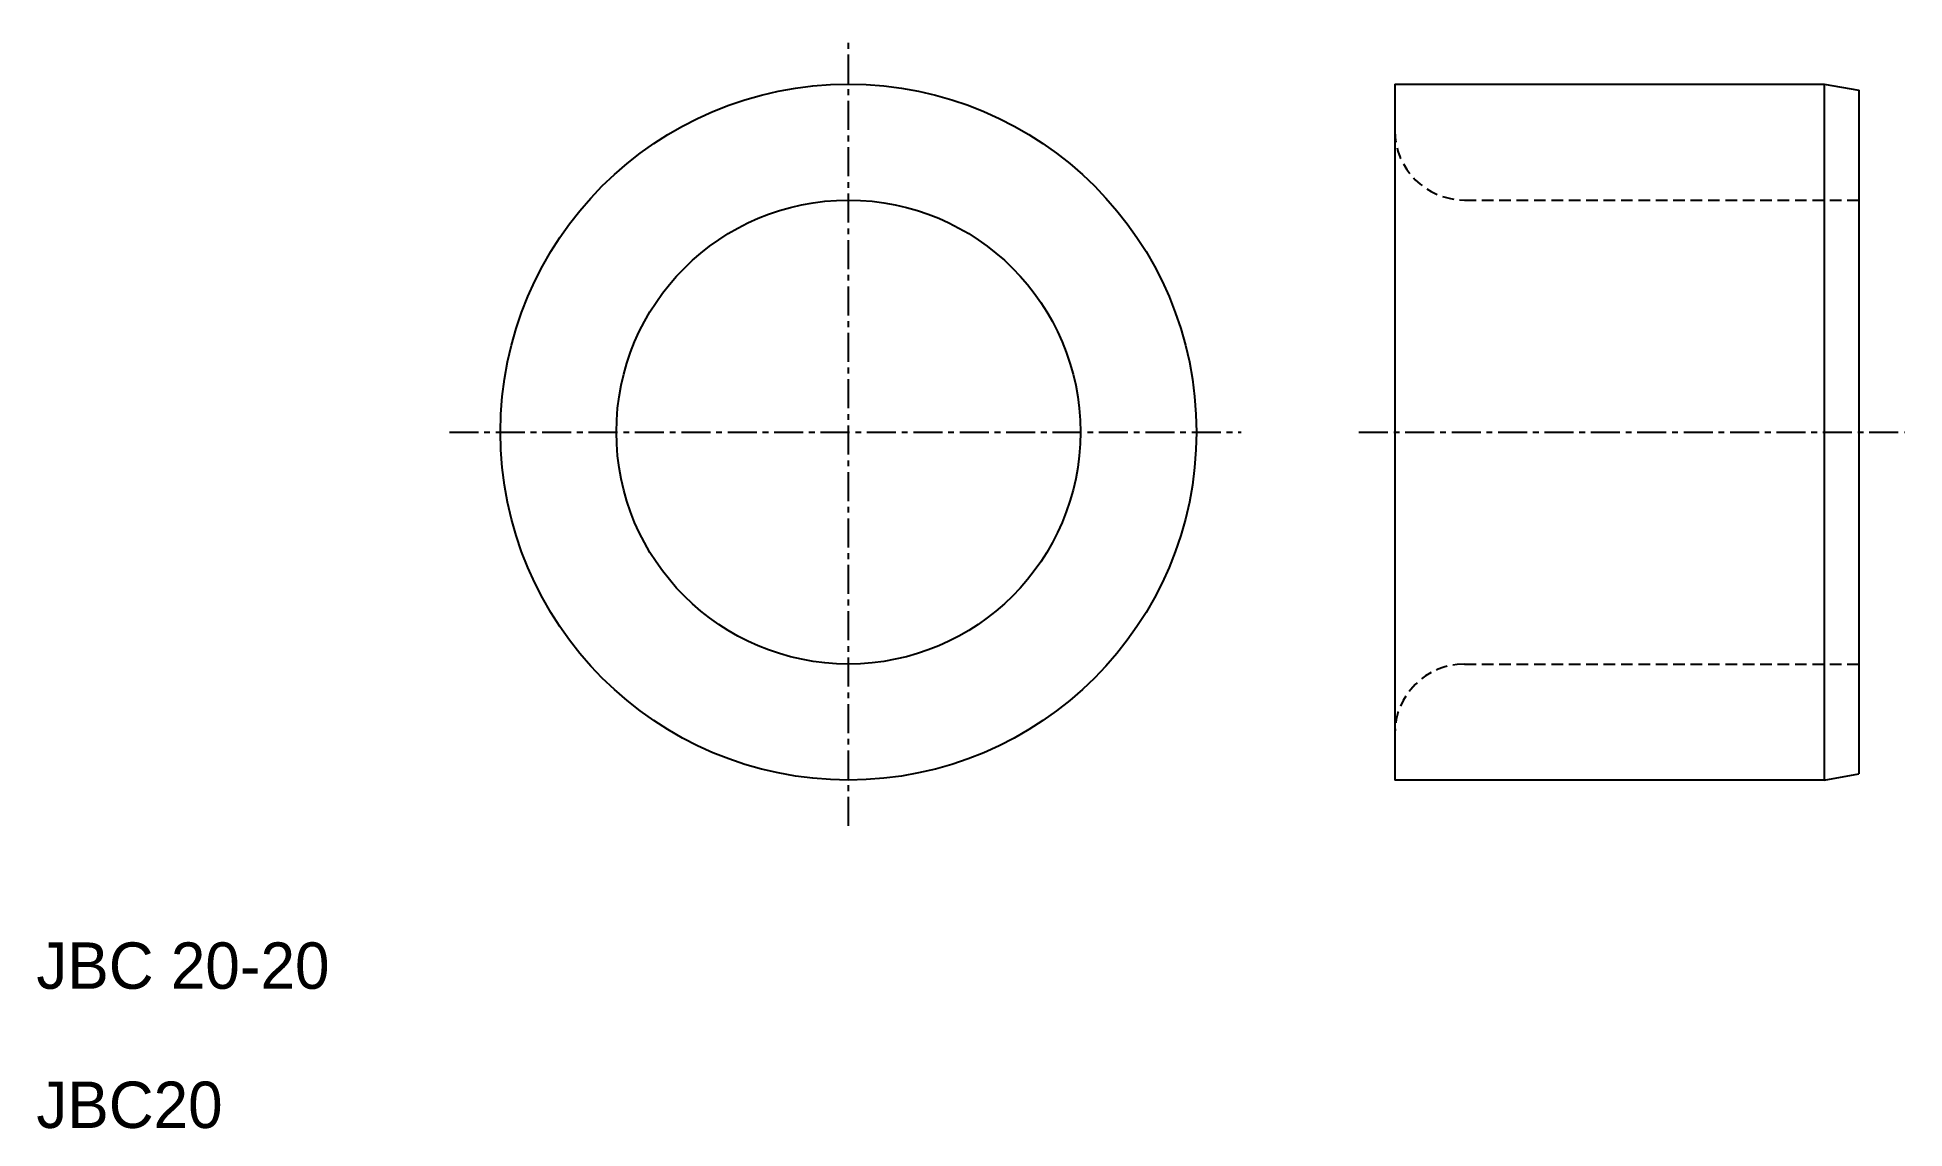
# Model space of a CAD drawing. Extents: x 10 to 90.5, y 10 to 57.
import ezdxf

# ---------------------------------------------------------------- set-up
doc = ezdxf.new("R2010")
doc.units = 0
doc.linetypes.add('CENTER', pattern=[2, 1.25, -0.25, 0.25, -0.25])
doc.linetypes.add('DASHED', pattern=[0.75, 0.5, -0.25])
doc.layers.get('0').update_dxf_attribs({"linetype": 'CONTINUOUS'})
doc.layers.add('CENTER', color=1, linetype='CENTER')

msp = doc.modelspace()

# ---------------------------------------------------------------- linework, layer by layer
at = {"color": 7, "linetype": 'CONTINUOUS'}
for p, q in [((68.552, 55), (87.052, 55)), ((68.552, 55), (68.552, 53)), ((68.552, 55), (68.552, 55)), ((87.052, 55), (87.052, 25)), ((87.052, 55), (88.552, 54.736)), ((88.552, 54.736), (88.552, 25.264)), ((68.552, 53), (68.552, 27)), ((68.552, 27), (68.552, 25)), ((87.052, 25), (68.552, 25)), ((68.552, 25), (68.552, 25)), ((87.052, 25), (88.552, 25.264))]:
    msp.add_line(p, q, dxfattribs=at)
at = {"color": 3, "linetype": 'DASHED'}
for p, q in [((71.552, 50), (88.552, 50)), ((71.552, 30), (88.552, 30))]:
    msp.add_line(p, q, dxfattribs=at)
at = {"color": 7, "linetype": 'CONTINUOUS'}
for radius in [15, 10]:
    msp.add_circle((45, 40), radius, dxfattribs=at)
at = {"color": 3, "linetype": 'DASHED'}
for centre, start, end in [((71.552, 53), 180, 270), ((71.552, 27), 90, 180)]:
    msp.add_arc(centre, 3, start, end, dxfattribs=at)
at = {"layer": 'CENTER', "color": 1, "linetype": 'CENTER'}
for p, q in [((45, 23.026), (45, 57.014)), ((27.801, 40), (61.935, 40)), ((67.004, 40), (90.527, 40))]:
    msp.add_line(p, q, dxfattribs=at)

# ---------------------------------------------------------------- texts
at = {"color": 7, "linetype": 'CONTINUOUS'}
for s, p in [('JBC 20-20', (10, 16)), ('JBC20', (10, 10))]:
    msp.add_text(s, height=2, dxfattribs=at).set_placement(p)

doc.saveas('drawing.dxf')
